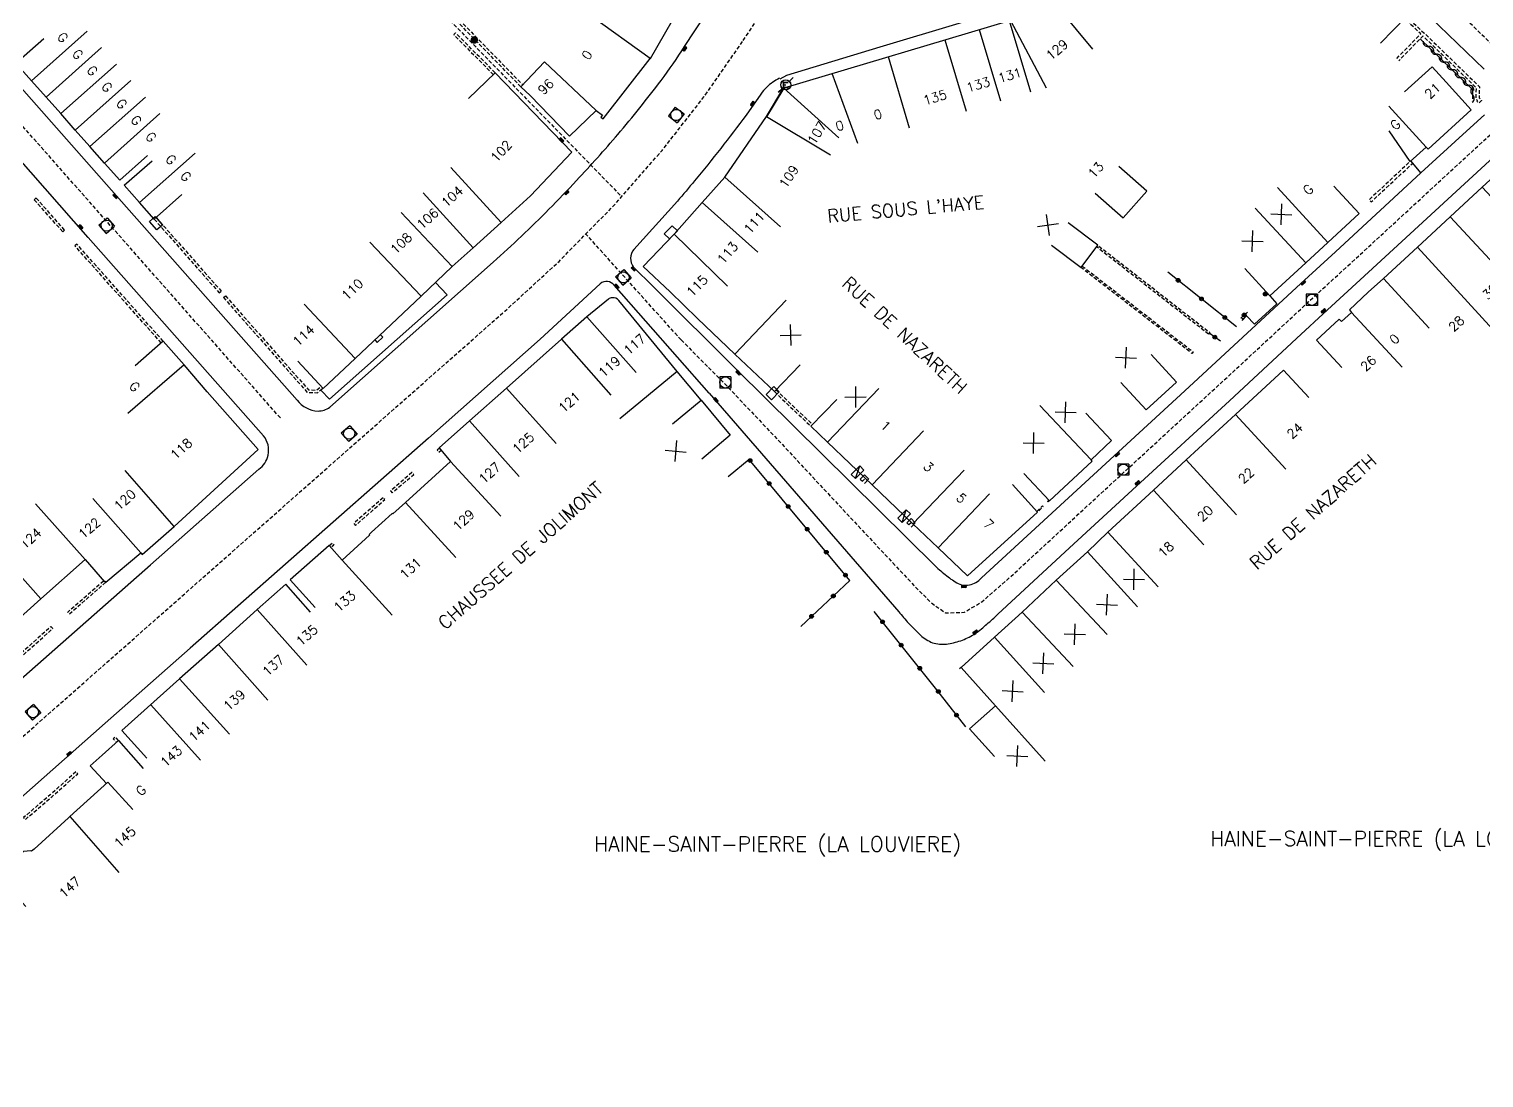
# Model space of a CAD drawing. Header units: millimetres. Extents: x 139000 to 140001, y 128999 to 130000.
# Drawn here: x 139357.2 to 139552.6, y 129231.7 to 129372.5 of the extents above; entities that cross this region are included whole.
import ezdxf
from ezdxf.enums import TextEntityAlignment as Align

# ---------------------------------------------------------------- set-up
doc = ezdxf.new("R2010")
doc.units = ezdxf.units.MM
doc.linetypes.add('DASHED', pattern=[0.75, 0.5, -0.25])
doc.layers.get('0').update_dxf_attribs({"linetype": 'CONTINUOUS'})
for name, color, linetype in [('W0001', 6, 'DASHED'), ('W0008', 7, 'CONTINUOUS'), ('W0017', 7, 'CONTINUOUS'), ('W0100', 7, 'CONTINUOUS'), ('W0112', 1, 'DASHED'), ('W0310', 3, 'CONTINUOUS'), ('W0322', 7, 'CONTINUOUS'), ('W0400', 7, 'CONTINUOUS'), ('W0420', 7, 'CONTINUOUS'), ('W0432', 7, 'CONTINUOUS'), ('W0471', 7, 'CONTINUOUS'), ('W0980', 7, 'CONTINUOUS'), ('W0989', 7, 'CONTINUOUS'), ('W0991', 7, 'CONTINUOUS'), ('W1102', 7, 'CONTINUOUS'), ('W1471', 7, 'CONTINUOUS'), ('W1473', 7, 'CONTINUOUS')]:
    doc.layers.add(name, color=color, linetype=linetype)
doc.styles.get("Standard").update_dxf_attribs({"font": 'romans.shx', "width": 0.85})

# ---------------------------------------------------------------- blocks, each defined once
blk = doc.blocks.new('t310o')
at = {"color": 0, "linetype": 'Continuous'}
for centre, start, end in [((-0.5, 0.38), 216.8699, 323.1304), ((0.5, -0.37), 36.8699, 143.1303)]:
    blk.add_arc(centre, 0.625, start, end, dxfattribs=at)
blk = doc.blocks.new('T471')
for p, q in [((-0.333334, 0.333334), (-0.333334, -0.333334)), ((-0.333334, 0.333334), (0.333334, 0.333334)), ((-0.333334, 0), (0, 0)), ((0.500001, 0.500001), (1.000002, 1.000002)), ((-0.500001, -0.500001), (-1.000002, -1.000002)), ((-0.333334, -0.333334), (0.333334, -0.333334))]:
    blk.add_line(p, q)
blk.add_ellipse((0, 0), major_axis=(0.471405, 0.471405), ratio=1, start_param=5.4977871438, end_param=11.780972451)
blk = doc.blocks.new('T400')
for p, q in [((-0.15, 0.3), (0.15, 0.3)), ((-0.15, -0.25), (-0.15, 0.3)), ((-0.15, 0.15), (0.15, 0.15)), ((-0.15, 0), (0.15, 0)), ((0.15, 0.3), (0.15, -0.25)), ((-0.15, -0.15), (0.15, -0.15)), ((-0.15, -0.25), (-0.15, -0.3)), ((-0.15, -0.3), (0.15, -0.3)), ((0.15, -0.3), (0.15, -0.25))]:
    blk.add_line(p, q)
blk = doc.blocks.new('T420')
for p, q in [((0.75, 0.75), (-0.75, 0.75)), ((-0.75, 0.75), (-0.75, -0.75)), ((0.75, 0.75), (0.75, -0.75)), ((0.75, -0.75), (-0.75, -0.75))]:
    blk.add_line(p, q)
blk.add_ellipse((0, 0), major_axis=(-0.53, 0.53), ratio=1, start_param=3.926991, end_param=10.210176)
blk = doc.blocks.new('T1471')
at = {"color": 0, "linetype": 'Continuous', "flags": 128}
blk.add_lwpolyline([(-0.75, -0.5), (-0.75, 0.5), (0.75, 0.5), (0.75, -0.5), (-0.75, -0.5)], dxfattribs=at)
blk = doc.blocks.new('T1473')
at = {"color": 0, "linetype": 'Continuous', "const_width": 0.5, "flags": 128}
blk.add_lwpolyline([(-0.25, 0, 1), (0.25, 0, 1)], format="xyb", close=True, dxfattribs=at)
blk = doc.blocks.new('T432')
at = {"flags": 128}
for points in [[(-0.4, 2.1), (-0.4, 1.3)], [(-0.39, 2.1), (0.41, 2.1)], [(0.8, 0.8), (-0.8, 0.8)], [(-0.8, 0.8), (-0.8, 0)], [(0.8, 0.8), (-0.8, 0)], [(-0.8, 0), (0.8, 0)], [(-0.4, 1.3), (0.4, 1.3)], [(0, 1.7), (0.4, 1.7)], [(0.4, 1.3), (0.4, 1.7)], [(0.8, 0), (0.8, 0.8)]]:
    blk.add_lwpolyline(points, dxfattribs=at)
blk = doc.blocks.new('t322o')
at = {"color": 0, "linetype": 'Continuous'}
for radius in [0.25, 0.15]:
    blk.add_circle((0, 0), radius, dxfattribs=at)
blk = doc.blocks.new('t991o')
at = {"color": 0, "linetype": 'Continuous'}
for p, q in [((-1, 1), (1, -1)), ((-1, -1), (1, 1))]:
    blk.add_line(p, q, dxfattribs=at)

msp = doc.modelspace()

# ---------------------------------------------------------------- linework, layer by layer
at = {"layer": 'W0001'}
msp.add_line((139453.07, 129370.99), (139457.26, 129377.2), dxfattribs=at)
at = {"layer": 'W0001', "flags": 128}
for points in [[(139390.91, 129320.3), (139293.52, 129430.55)], [(139364.81, 129403.65), (139364.55, 129404.81), (139373.97, 129413.1), (139376.44, 129411.28), (139379.91, 129407.77), (139386.43, 129401.11), (139387.31, 129400.25), (139394.05, 129393.75), (139401.92, 129385.66), (139414.89, 129372.45), (139436.75, 129350.01)], [(139844.07, 129047.19), (139825.15, 129061.62), (139818.81, 129066.5), (139810.28, 129075.48), (139798.9, 129090.61), (139777.81, 129118.72), (139744.76, 129162.77), (139731.75, 129180.12), (139724.34, 129190), (139716.04, 129200.06), (139704.95, 129212.06), (139649.43, 129272), (139622.57, 129301.09), (139601.54, 129323.81), (139573.29, 129351.8), (139554.11, 129370.01), (139524.1, 129398.88), (139520.12, 129404.89)], [(139534.29, 129340.72), (139553.44, 129358.37), (139566.52, 129370.11), (139581.47, 129383.74)], [(139227.86, 129163.69), (139236.8, 129171.76), (139246.61, 129180.55), (139282.05, 129211.85), (139294.61, 129221.33), (139312.96, 129237.36), (139323.16, 129246.43), (139333.22, 129257.13), (139372.09, 129291.42), (139421.07, 129334.65), (139428.35, 129341.33), (139435.95, 129349.09), (139442.18, 129356.22), (139447.81, 129363.41), (139453.08, 129370.98)], [(139444.74, 129330.78), (139431.95, 129345)], [(139444.74, 129330.78), (139450.94, 129324.53), (139458.57, 129316.47), (139467.26, 129307.14), (139476, 129297.82), (139478.26, 129295.53), (139480.25, 129294.11), (139482.78, 129294.2), (139485.13, 129295.61), (139488.92, 129298.91), (139498.08, 129307.36), (139508.32, 129316.79), (139517.64, 129325.36), (139524.21, 129331.44), (139529.54, 129336.38), (139532.29, 129338.9), (139534.29, 129340.72)]]:
    msp.add_lwpolyline(points, dxfattribs=at)
at = {"layer": 'W0008', "flags": 128}
for points in [[(139300.54, 129427.6), (139319.58, 129406.04), (139343.34, 129379.11), (139369.59, 129349.35), (139393.16, 129322.69, 0.223189), (139395.97, 129321.23, 0.15737), (139397.54, 129321.75), (139419.49, 129341.22, 0.015341), (139426.98, 129348.32, 0.007979), (139430.69, 129352.19, 0.013093), (139436.24, 129358.38, 0.014613), (139442.04, 129365.62, 0.018192), (139445.21, 129370.16), (139448.05, 129374.53)], [(139552.6, 129367.12), (139546.56, 129372.97), (139536.28, 129382.89), (139520.92, 129397.77, 0.057017), (139520.15, 129398.36, 0.053702), (139519.21, 129398.8, 0.079722), (139518.45, 129398.93, 0.067536), (139517.56, 129398.81, 0.035813), (139516.55, 129398.47, 0.071567), (139516.1, 129398.19), (139507.14, 129390.8), (139496.51, 129381.92, -0.010455), (139495.57, 129381.17, -0.003244), (139492.47, 129378.82, -0.010633), (139490.62, 129377.5, -0.009615), (139488.52, 129376.12, -0.02702), (139487.8, 129375.72, -0.001697), (139486.58, 129375.14, -0.001697)], [(139346.21, 129276.6), (139373.46, 129300.56), (139388.02, 129313.4, 0.187186), (139389.27, 129315.29, 0.226708), (139388.65, 129317.91), (139365.11, 129344.55), (139344.17, 129368.28)], [(139457.94, 129365.92, 0.079488), (139456.24, 129364.72, 0.047419), (139455.43, 129363.78), (139453.46, 129360.95, -0.013669), (139446.53, 129352.13, -0.004305), (139444.25, 129349.43), (139438.39, 129342.94, 0.167123), (139437.95, 129341.76, 0.16553), (139438.32, 129340.57), (139440.98, 129337.95)], [(139532.65, 129342.61), (139544.1, 129353.22), (139549.74, 129358.36), (139552.62, 129361.02, 0.042408)], [(139641.13, 129276.61), (139614.33, 129305.54), (139602.97, 129317.83, 0.001185), (139602.43, 129318.42, 0.000292), (139600.21, 129320.79, 0.000584), (139599.31, 129321.75, 0.000298), (139597.54, 129323.63, 0.002158), (139595.83, 129325.43, 0.005637), (139595.17, 129326.11, 0.001589), (139594.4, 129326.87, 0.000607), (139592.38, 129328.86), (139583.44, 129337.63), (139574.26, 129346.66), (139562.41, 129358.15), (139562.55, 129358.29), (139561.01, 129359.66), (139560.86, 129359.53, 0.054465), (139560.32, 129359.77, 0.076338), (139559.9, 129359.85, 0.039192), (139559.11, 129359.8, 0.093697), (139558.79, 129359.69, 0.027541), (139558.24, 129359.34, 0.03041), (139557.78, 129358.96), (139535.93, 129338.83)], [(139448.5, 129323.61), (139435.74, 129338.14, 0.189803), (139434.87, 129338.61, 0.199931), (139433.88, 129338.33), (139425.82, 129330.88), (139410.83, 129317.6), (139378.8, 129289.4), (139367.4, 129279.31), (139338.46, 129253.76), (139294.27, 129214.69, 0.17177), (139293.7, 129212.81, 0.152308), (139294.3, 129211.17)]]:
    msp.add_lwpolyline(points, format="xyb", dxfattribs=at)
at = {"layer": 'W0008'}
msp.add_lwpolyline([(139486.65, 129375.05), (139486.21, 129374.82), (139483.65, 129373.79), (139482.04, 129373.28), (139471.44, 129370.08), (139458.89, 129366.28), (139457.99, 129365.8)], dxfattribs=at)
at = {"layer": 'W0008', "flags": 128}
for points in [[(139544.1, 129353.22), (139543.03, 129354.53)], [(139440.98, 129337.95), (139452.27, 129326.72), (139478.84, 129300.44), (139479.03, 129300.26), (139479.23, 129300.09), (139479.42, 129299.92), (139479.62, 129299.75), (139479.82, 129299.59), (139480.02, 129299.42), (139480.22, 129299.26), (139480.43, 129299.1), (139480.61, 129298.96), (139480.8, 129298.81), (139480.98, 129298.67), (139481.17, 129298.54), (139481.36, 129298.41), (139481.56, 129298.28), (139481.76, 129298.17), (139481.96, 129298.05), (139482.17, 129297.96), (139482.39, 129297.89), (139482.66, 129297.85), (139482.93, 129297.84), (139483.21, 129297.86), (139483.48, 129297.9), (139483.7, 129297.95), (139483.92, 129298.01), (139484.13, 129298.1), (139484.33, 129298.2), (139484.54, 129298.33), (139484.74, 129298.47), (139484.92, 129298.63), (139485.1, 129298.81), (139502.9, 129315.23), (139512.39, 129323.95), (139527.97, 129338.36), (139532.65, 129342.61)], [(139411.74, 129338.49), (139413.32, 129336.82), (139397.52, 129322.8), (139396.4, 129323.99)], [(139448.5, 129323.61), (139449.08, 129322.95), (139473.97, 129294.28), (139474.13, 129294.08), (139474.29, 129293.89), (139474.45, 129293.69), (139474.62, 129293.5), (139474.79, 129293.31), (139474.95, 129293.12), (139475.12, 129292.93), (139475.29, 129292.75), (139475.47, 129292.56), (139475.64, 129292.38), (139475.82, 129292.19), (139475.99, 129292.01), (139476.17, 129291.83), (139476.34, 129291.65), (139476.52, 129291.47), (139476.69, 129291.3), (139476.88, 129291.13), (139477.06, 129290.96), (139477.26, 129290.81), (139477.46, 129290.66), (139477.66, 129290.53), (139477.87, 129290.41), (139478.08, 129290.31), (139478.29, 129290.21), (139478.52, 129290.12), (139478.74, 129290.05), (139478.97, 129290), (139479.2, 129289.96), (139479.43, 129289.93), (139479.66, 129289.92), (139479.89, 129289.91), (139480.13, 129289.92), (139480.37, 129289.94), (139480.62, 129289.97), (139480.86, 129290.01), (139481.1, 129290.06), (139481.34, 129290.11), (139481.58, 129290.17), (139481.82, 129290.24), (139482.05, 129290.31), (139482.29, 129290.39), (139482.52, 129290.47), (139482.76, 129290.56), (139482.99, 129290.66), (139483.21, 129290.76), (139483.44, 129290.87), (139483.66, 129290.98), (139483.88, 129291.11), (139484.09, 129291.23), (139484.3, 129291.37), (139484.49, 129291.51), (139484.69, 129291.66), (139484.87, 129291.82), (139485.06, 129291.97), (139485.25, 129292.13), (139485.43, 129292.29), (139485.62, 129292.45), (139485.81, 129292.61), (139485.99, 129292.77), (139486.18, 129292.94), (139486.36, 129293.1), (139486.54, 129293.26), (139486.72, 129293.43), (139486.9, 129293.6), (139487.08, 129293.77), (139487.26, 129293.94), (139496.89, 129302.86), (139505.89, 129311.15), (139518.41, 129322.61), (139527.39, 129330.96), (139531.55, 129334.82), (139535.93, 129338.83)], [(139403.59, 129330.77), (139403.92, 129330.41), (139404.68, 129331.13), (139404.34, 129331.48)]]:
    msp.add_lwpolyline(points, dxfattribs=at)
at = {"layer": 'W0017', "flags": 128}
msp.add_lwpolyline([(139523.82, 129336.68), (139524.74, 129335.62), (139521.75, 129332.91), (139520.68, 129334), (139520.07, 129333.4)], dxfattribs=at)
at = {"layer": 'W0100', "flags": 128}
for points in [[(139538.69, 129370.65), (139542.18, 129374.23), (139534.01, 129382.2), (139530.52, 129378.62)], [(139426.39, 129368.14), (139423.22, 129364.78), (139424.48, 129363.59), (139429.75, 129358.12), (139433.35, 129361.59), (139434.17, 129360.97), (139433.96, 129360.69), (139434.27, 129360.46), (139440.6, 129368.58), (139440.64, 129368.56), (139443.53, 129373.63)], [(139373.07, 129355.54), (139369.34, 129352.21), (139367.27, 129354.53), (139365.33, 129356.74), (139363.37, 129358.96), (139361.41, 129361.17), (139359.44, 129363.38), (139357.47, 129365.59), (139355.4, 129367.95), (139359.16, 129371.25)], [(139541.9, 129364.11), (139545.6, 129367.47), (139547.51, 129365.38), (139550.87, 129361.68), (139545.06, 129356.38), (139544.79, 129356.68), (139542.66, 129354.73), (139539.83, 129358.85)], [(139416.16, 129363.18), (139419.77, 129366.64), (139430.04, 129355.97), (139424.5, 129350.12), (139420.56, 129346.55), (139416.81, 129343.13), (139414, 129340.63), (139409.81, 129336.66), (139400.97, 129328.28), (139396.68, 129324.26), (139393.26, 129327.91)], [(139443.27, 129337.22), (139439.62, 129340.64), (139443.82, 129344.96), (139447.58, 129349.24), (139450.62, 129352.64), (139456.2, 129360.79), (139458.54, 129364.69)], [(139545.21, 129332.34), (139539.07, 129339.02), (139543.63, 129343.22), (139548.03, 129347.32), (139552.31, 129351.29), (139556.72, 129355.33), (139560.41, 129358.73), (139571.89, 129347.73), (139565.6, 129341.17)], [(139377.7, 129350.31), (139373.97, 129346.99), (139371.99, 129349.22), (139369.95, 129351.54), (139373.7, 129354.84)], [(139500.36, 129350.49), (139504.11, 129347.18), (139507.27, 129350.76), (139503.52, 129354.07)], [(139532.41, 129351.42), (139535.8, 129347.75), (139531.61, 129343.88)], [(139494.47, 129343.52), (139498.45, 129340.49), (139500.72, 129343.48), (139496.74, 129346.5)], [(139531.61, 129343.88), (139528.64, 129341.13), (139523.82, 129336.68), (139520.43, 129340.35)], [(139443.27, 129337.22), (139446.92, 129333.66), (139451.97, 129328.87), (139457.27, 129323.83), (139460.71, 129327.45)], [(139537.03, 129337.19), (139534.5, 129334.82), (139534.79, 129334.46), (139533.45, 129333.23), (139533.14, 129333.57), (139530.08, 129330.75), (139533.48, 129327.08)], [(139333.83, 129275.53), (139337.06, 129271.71), (139343.78, 129277.38), (139351.47, 129284.11), (139355.28, 129287.51), (139355.2, 129287.6), (139355.33, 129287.72), (139352.76, 129290.65), (139358.74, 129296.02), (139364.68, 129301.31), (139367.31, 129298.31), (139367.36, 129298.36), (139367.46, 129298.24), (139372.15, 129302.17), (139372.33, 129301.96), (139376.64, 129305.74), (139387.95, 129316.08), (139381.1, 129323.81), (139377.99, 129327.41), (139375.17, 129330.61), (139371.42, 129327.31)], [(139503.81, 129325.04), (139507.2, 129321.37), (139511.27, 129325.12), (139507.88, 129328.8)], [(139529.03, 129323.04), (139525.64, 129326.71), (139519.18, 129320.76), (139512.57, 129314.67), (139508.17, 129310.61), (139502.03, 129304.97), (139499.3, 129302.32), (139495.12, 129298.5), (139490.55, 129294.22), (139486.84, 129290.84), (139482.33, 129286.78), (139486.94, 129281.66), (139483.49, 129278.56), (139486.84, 129274.84)], [(139447.41, 129322.68), (139451.34, 129317.97), (139447.5, 129314.77)], [(139465.65, 129322.78), (139462.16, 129319.2), (139464.39, 129317.03), (139470.39, 129311.31), (139475.87, 129306.06), (139479.24, 129302.86), (139483.2, 129299.08), (139492.6, 129307.66), (139489.23, 129311.35)], [(139490.79, 129312.84), (139494.2, 129309.18), (139499.93, 129314.51), (139499.81, 129314.69), (139502.55, 129317.28), (139499.11, 129320.92)], [(139394.98, 129294.24), (139391.66, 129297.98), (139387.81, 129294.56), (139382.6, 129289.88), (139377.38, 129285.26), (139369.63, 129278.32), (139372.97, 129274.6)], [(139367.54, 129271.21), (139365.38, 129273.6), (139366.98, 129275.02), (139369.18, 129276.97), (139372.5, 129273.24)], [(139371.12, 129267.71), (139367.76, 129271.41), (139362.64, 129266.76), (139362.47, 129266.61), (139357.83, 129262.39), (139357.5, 129262.1), (139357.42, 129262.17), (139356.43, 129262.08), (139355.08, 129260.87), (139354.88, 129259.9), (139354.94, 129259.82), (139353.59, 129258.6), (139353.38, 129258.41), (139356.72, 129254.69)]]:
    msp.add_lwpolyline(points, dxfattribs=at)
at = {"layer": 'W0100'}
msp.add_lwpolyline([(139488.85, 129373.62), (139458.52, 129364.6), (139456.19, 129360.72)], dxfattribs=at)
at = {"layer": 'W0100', "flags": 128}
msp.add_lwpolyline([(139443.56, 129319.49), (139447.41, 129322.68), (139444.21, 129326.53), (139436.38, 129336.05, 0.263845), (139435.46, 129336.45, 0.129583), (139434.98, 129336.26), (139432.09, 129333.88), (139428.68, 129330.87), (139421.3, 129324.32), (139416.32, 129319.89), (139412.26, 129316.27), (139413.76, 129314.47), (139407.74, 129308.95), (139406.03, 129307.41), (139405.95, 129307.48), (139403.15, 129304.94), (139402.82, 129304.64), (139402.9, 129304.56), (139399.22, 129301.21), (139397.46, 129303.18), (139392.22, 129298.55), (139395.58, 129294.85)], format="xyb", dxfattribs=at)
at = {"layer": 'W0112', "flags": 128}
for points in [[(139423.22, 129364.78), (139402.33, 129386.2), (139402.58, 129386.45), (139423.46, 129365.03)], [(139540.85, 129368.55), (139544.08, 129371.86), (139542.56, 129373.3), (139542.84, 129373.59), (139544.5, 129372.01), (139551.96, 129364.78), (139551.91, 129363.28), (139552.25, 129362.95), (139551.88, 129362.58), (139551.59, 129362.86), (139551.68, 129362.95), (139551.51, 129363.11), (139551.56, 129364.61), (139544.37, 129371.59), (139541.14, 129368.27)], [(139419.77, 129366.64), (139414.45, 129372.02), (139414.21, 129371.78), (139419.51, 129366.4)], [(139358.11, 129349.84), (139357.85, 129349.61)], [(139361.68, 129345.3), (139357.85, 129349.61)], [(139361.94, 129345.53), (139358.11, 129349.84)], [(139373.97, 129346.99), (139382.7, 129337.1)], [(139374.23, 129347.22), (139382.97, 129337.33)], [(139361.94, 129345.53), (139361.68, 129345.3)], [(139363.58, 129343.64), (139363.32, 129343.41)], [(139374.91, 129330.38), (139363.32, 129343.41)], [(139375.17, 129330.61), (139363.58, 129343.64)], [(139382.7, 129337.1), (139382.97, 129337.33)], [(139383.26, 129336.48), (139383.53, 129336.71)], [(139383.26, 129336.48), (139394.52, 129323.73), (139395.89, 129323.69), (139396.64, 129324.31)], [(139383.53, 129336.71), (139394.69, 129324.08), (139395.77, 129324.04), (139396.4, 129324.56)], [(139457.26, 129323.83), (139462.16, 129319.19)], [(139457.48, 129324.06), (139462.38, 129319.42)], [(139412.29, 129316.23), (139411.97, 129315.96), (139412.19, 129315.69), (139412.51, 129315.96)], [(139494.2, 129309.18), (139494, 129309.02), (139493.95, 129309.1), (139494.14, 129309.25)], [(139492.52, 129307.75), (139493.28, 129308.5), (139493.36, 129308.41), (139492.6, 129307.66)], [(139397.46, 129303.18), (139397.89, 129303.5), (139398.1, 129303.22), (139397.7, 129302.92)], [(139367.46, 129298.24), (139362.58, 129293.95), (139362.35, 129294.22), (139367.18, 129298.46)], [(139355.28, 129287.51), (139360.34, 129292.01), (139360.1, 129292.28), (139355.18, 129287.89)], [(139482.33, 129286.78), (139482.13, 129286.59)], [(139369.18, 129276.97), (139368.73, 129277.46), (139368.47, 129277.22), (139368.91, 129276.74)]]:
    msp.add_lwpolyline(points, dxfattribs=at)
for points in [[(139543.03, 129354.53), (139542.75, 129354.82), (139537.14, 129349.6), (139537.41, 129349.31)], [(139515.57, 129331.55), (139500.55, 129343.26), (139500.72, 129343.48), (139515.75, 129331.77)], [(139498.61, 129340.7), (139513.51, 129329.18), (139513.35, 129328.97), (139498.45, 129340.49)], [(139408.59, 129312.97), (139405.72, 129310.51), (139405.94, 129310.25), (139408.82, 129312.7)], [(139404.71, 129309.59), (139400.77, 129306.14), (139401.01, 129305.87), (139404.94, 129309.33)], [(139363.46, 129272.78), (139359.99, 129269.69), (139356.41, 129266.63), (139356.63, 129266.36), (139360.22, 129269.43), (139363.7, 129272.52)]]:
    msp.add_lwpolyline(points, close=True, dxfattribs=at)
at = {"layer": 'W0310', "flags": 128}
msp.add_lwpolyline([(139544.02, 129371.23), (139551.05, 129364.41), (139551.01, 129363.15), (139551.01, 129363.15)], dxfattribs=at)
at = {"layer": 'W0322', "flags": 128}
for points in [[(139519.32, 129332.55), (139510.11, 129339.89)], [(139539.07, 129339.02), (139537.03, 129337.19)], [(139523.06, 129336.81), (139523.33, 129337.07)], [(139520.07, 129333.4), (139520.26, 129333.59), (139519.92, 129333.72), (139520.81, 129334.51)], [(139517.16, 129330.62), (139515.68, 129331.68)], [(139460.8, 129292.29), (139467.41, 129298.47), (139453.89, 129314.7), (139451.07, 129312.39)], [(139482.97, 129278.82), (139479.09, 129283.81), (139470.68, 129294.32)]]:
    msp.add_lwpolyline(points, dxfattribs=at)
at = {"layer": 'W1102'}
for p, q in [((139491.7, 129364.03), (139488.85, 129373.62)), ((139487.66, 129362.83), (139484.81, 129372.41)), ((139483.07, 129361.47), (139480.22, 129371.05)), ((139475.43, 129359.2), (139472.58, 129368.78)), ((139468.45, 129357.14), (139465.04, 129366.54)), ((139465.94, 129357.9), (139458.52, 129364.6))]:
    msp.add_line(p, q, dxfattribs=at)
at = {"layer": 'W1102', "flags": 128}
for points in [[(139493.62, 129377.53), (139500, 129369.84)], [(139440.6, 129368.58), (139432.46, 129374.39)], [(139488.98, 129373.66), (139493.77, 129364.64)], [(139357.47, 129365.59), (139364.95, 129372.23)], [(139359.44, 129363.38), (139366.89, 129370.05)], [(139361.41, 129361.17), (139368.9, 129367.8)], [(139433.35, 129361.59), (139426.39, 129368.14)], [(139363.37, 129358.96), (139370.85, 129365.6)], [(139365.33, 129356.74), (139372.82, 129363.36)], [(139544.79, 129356.68), (139539.78, 129362.18)], [(139367.27, 129354.53), (139374.72, 129361.19)], [(139456.2, 129360.79), (139464.78, 129355.64)], [(139371.99, 129349.22), (139379.46, 129355.86)], [(139420.56, 129346.55), (139413.82, 129353.94)], [(139450.62, 129352.64), (139458.08, 129345.98)], [(139416.81, 129343.13), (139410.07, 129350.52)], [(139531.61, 129343.88), (139524.83, 129351.23)], [(139552.31, 129351.29), (139563.51, 129339.29)], [(139414, 129340.63), (139407.13, 129347.89)], [(139447.58, 129349.24), (139455.04, 129342.58)], [(139528.64, 129341.13), (139521.85, 129348.47)], [(139548.03, 129347.32), (139559.21, 129335.28)], [(139409.81, 129336.66), (139402.93, 129343.92)], [(139443.82, 129344.96), (139450.98, 129337.98)], [(139543.63, 129343.22), (139554.75, 129331.12)], [(139451.97, 129328.87), (139458.86, 129336.12)], [(139400.97, 129328.28), (139394.13, 129335.57)], [(139534.79, 129334.46), (139541.58, 129327.12)], [(139432.09, 129333.88), (139438.71, 129326.39)], [(139428.68, 129330.87), (139435.3, 129323.38)], [(139377.99, 129327.41), (139370.42, 129320.88)], [(139444.21, 129326.53), (139436.49, 129320.18)], [(139421.3, 129324.32), (139427.95, 129316.85)], [(139464.39, 129317.03), (139471.29, 129324.27)], [(139499.81, 129314.69), (139492.93, 129321.96)], [(139519.18, 129320.76), (139525.96, 129313.4)], [(139416.32, 129319.89), (139422.97, 129312.42)], [(139470.39, 129311.31), (139477.29, 129318.55)], [(139413.76, 129314.47), (139420.51, 129307.09)], [(139512.57, 129314.67), (139519.35, 129307.31)], [(139376.64, 129305.74), (139370.05, 129313.26)], [(139475.87, 129306.06), (139482.77, 129313.3)], [(139508.17, 129310.61), (139514.94, 129303.25)], [(139364.68, 129301.31), (139358.04, 129308.78)], [(139372.15, 129302.17), (139365.74, 129309.48)], [(139407.74, 129308.95), (139414.49, 129301.58)], [(139479.24, 129302.86), (139486.14, 129310.09)], [(139502.03, 129304.97), (139508.8, 129297.61)], [(139358.74, 129296.02), (139352.08, 129303.48)], [(139399.22, 129301.21), (139405.94, 129293.81)], [(139499.3, 129302.32), (139506.05, 129294.94)], [(139495.12, 129298.5), (139501.96, 129291.2)], [(139387.81, 129294.56), (139394.45, 129287.08)], [(139490.55, 129294.22), (139497.39, 129286.92)], [(139382.6, 129289.88), (139389.22, 129282.38)], [(139486.84, 129290.84), (139493.56, 129283.44)], [(139377.38, 129285.26), (139384.06, 129277.82)], [(139373.51, 129281.79), (139380.18, 129274.34)], [(139486.94, 129281.66), (139493.63, 129274.23)], [(139362.64, 129266.76), (139369.23, 129259.24)]]:
    msp.add_lwpolyline(points, dxfattribs=at)

# ---------------------------------------------------------------- block references
at = {"layer": 'W0310'}
for p, rotation in [((139545.1, 129370.18), 315.8822779246964), ((139546.17, 129369.14), 315.8822779246964), ((139547.25, 129368.09), 315.8822779246964), ((139548.33, 129367.05), 315.8822779246964), ((139549.4, 129366.01), 315.8822779246964), ((139550.48, 129364.96), 315.8822779246964), ((139551.03, 129363.7), 268.1265418656784)]:
    msp.add_blockref('t310o', p, dxfattribs=dict(at, rotation=rotation))
at = {"layer": 'W0322'}
for p, rotation in [((139511.5, 129338.78), 141.4156945745425), ((139514.62, 129336.29), 141.4156945745425), ((139517.75, 129333.79), 141.4156945745425), ((139454, 129314.57), 129.8011367194804), ((139456.56, 129311.49), 129.8011367194804), ((139459.12, 129308.42), 129.8011367194804), ((139461.68, 129305.35), 129.8011367194804), ((139464.24, 129302.27), 129.8011367194804), ((139466.8, 129299.2), 129.8011367194804), ((139465.18, 129296.39), 43.0720233402357), ((139462.26, 129293.66), 43.0720233402357), ((139471.79, 129292.93), 128.6627783204864), ((139474.29, 129289.8), 128.6627783204864), ((139476.79, 129286.68), 128.6627783204864), ((139479.29, 129283.55), 127.8560134178807), ((139481.74, 129280.39), 127.8560134178807)]:
    msp.add_blockref('t322o', p, dxfattribs=dict(at, rotation=rotation))
for p in [(139523.2, 129336.94), (139520.36, 129334.12), (139516.42, 129331.15)]:
    msp.add_blockref('t322o', p, dxfattribs=at)
at = {"layer": 'W0400'}
for p, rotation in [((139445.2, 129369.87), 146.9593641690056), ((139454.35, 129362.5), 325.0740350754253), ((139428.66, 129357.62), 223.9116179754029), ((139368.74, 129350.09), 41.40306846049034), ((139429.36, 129350.56), 136.3648172022298), ((139364.09, 129345.93), 221.5271968664643), ((139438.34, 129340.34), 45.46188359678813), ((139436.11, 129337.95), 221.3049218179607), ((139528.29, 129338.45), 312.2860325429903), ((139531.02, 129334.69), 132.844152058232), ((139452.41, 129326.38), 225.3040593833416), ((139449.41, 129322.74), 40.958679663522), ((139503.31, 129315.38), 312.6071580977842), ((139506.03, 129311.58), 132.506284462657), ((139482.7, 129297.66), 268.300800187675), ((139484.24, 129291.55), 125.8856542327494), ((139362.54, 129275.21), 311.4454266793806)]:
    msp.add_blockref('T400', p, dxfattribs=dict(at, rotation=rotation))
at = {"layer": 'W0420'}
for p, rotation in [((139444.09, 129360.99), 52.10963188632536), ((139367.58, 129346.12), 131.4727887365151), ((139436.99, 129339.17), 131.3049218179607), ((139400.16, 129318.19), 41.56999314395612), ((139357.68, 129280.78), 41.30870979638385)]:
    msp.add_blockref('T420', p, dxfattribs=dict(at, rotation=rotation))
for p in [(139529.46, 129336.17), (139450.67, 129325.07), (139504.14, 129313.36)]:
    msp.add_blockref('T420', p, dxfattribs=at)
at = {"layer": 'W0432'}
for p, rotation in [((139468.16, 129313.28), 225.3040593829343), ((139474.41, 129307.41), 225.3040593832958)]:
    msp.add_blockref('T432', p, dxfattribs=dict(at, rotation=rotation))
at = {"layer": 'W0471'}
for p in [(139458.79, 129365.04), (139458.8, 129365.02)]:
    msp.add_blockref('T471', p, dxfattribs=at)
at = {"layer": 'W0991'}
for p, rotation in [((139525.37, 129347.64), 42.82642895180203), ((139494.02, 129346.22), 52.7515651565969), ((139521.48, 129344.04), 42.77539768521525), ((139459.44, 129331.42), 316.4331463086924), ((139504.49, 129328.39), 42.73250958738644), ((139468.16, 129323.13), 315.7831127470639), ((139496.37, 129321.07), 43.39974261954182), ((139492.1, 129316.93), 44.52500164648297), ((139444, 129315.84), 309.8498152660084), ((139505.55, 129298.63), 44.21667056953524), ((139501.93, 129295.24), 42.413477515171), ((139497.62, 129291.25), 43.12396081097136), ((139493.4, 129287.35), 42.24088346302168), ((139489.27, 129283.61), 42.03304162708792), ((139489.9, 129274.91), 42.03304162693964)]:
    msp.add_blockref('t991o', p, dxfattribs=dict(at, rotation=rotation))
at = {"layer": 'W1471'}
for p, rotation in [((139374.2, 129346.44), 311.4858416431576), ((139443.36, 129345.22), 225.7353987387354), ((139457.04, 129323.63), 225.3040593829965)]:
    msp.add_blockref('T1471', p, dxfattribs=dict(at, rotation=rotation))
at = {"layer": 'W1473'}
msp.add_blockref('T1473', (139416.95, 129371.05), dxfattribs=at)

# ---------------------------------------------------------------- texts
at = {"layer": 'W0980'}
for p in [(139457.69, 129262.95), (139540.43, 129263.67)]:
    msp.add_text('HAINE-SAINT-PIERRE (LA LOUVIERE)', height=2, dxfattribs=at).set_placement(p, align=Align.MIDDLE)
at = {"layer": 'W0989'}
for s, rotation, p in [("RUE SOUS L'HAYE", 5.1234, (139474.91, 129348.35)), ('RUE DE NAZARETH', 317.147, (139474.77, 129331.42)), ('RUE DE NAZARETH', 41.7747, (139529.6, 129307.71)), ('CHAUSSEE DE JOLIMONT', 41.3682, (139423.17, 129301.84))]:
    msp.add_text(s, height=1.75, rotation=rotation, dxfattribs=at).set_placement(p, align=Align.MIDDLE)
at = {"layer": 'W0991'}
for s, rotation, p in [('G', 311.2454, (139361.69, 129371.39)), ('G', 311.6296, (139363.69, 129369.13)), ('0', 52.0627, (139432.09, 129369.04)), ('129', 39.7754, (139495.21, 129369.75)), ('G', 311.8329, (139365.65, 129366.93)), ('131', 16.5501, (139488.88, 129366.32)), ('G', 311.5343, (139367.62, 129364.72)), ('96', 43.9414, (139426.57, 129364.78)), ('133', 16.5541, (139484.64, 129365.06)), ('135', 16.5527, (139478.83, 129363.34)), ('21', 42.342, (139545.67, 129364.24)), ('G', 311.4675, (139369.6, 129362.48)), ('0', 16.5515, (139471.16, 129361.06)), ('G', 311.1457, (139371.55, 129360.26)), ('107', 59.0312, (139462.99, 129358.59)), ('0', 16.5512, (139466.04, 129359.54)), ('G', 42.342, (139540.67, 129359.68)), ('G', 311.813, (139373.54, 129358.02)), ('102', 46.5497, (139420.57, 129356.14)), ('G', 311.2773, (139376.22, 129355)), ('109', 55.5559, (139459.2, 129352.73)), ('13', 48.5513, (139500.44, 129353.6)), ('G', 311.6008, (139378.22, 129352.74)), ('G', 42.7043, (139528.96, 129350.96)), ('104', 42.3672, (139413.98, 129350.03)), ('106', 41.7146, (139410.69, 129347.06)), ('111', 48.2471, (139454.56, 129346.53)), ('108', 43.4125, (139407.13, 129343.76)), ('113', 48.7598, (139450.98, 129342.47)), ('110', 43.4796, (139400.58, 129337.56)), ('115', 45.7354, (139446.88, 129338.05)), ('30', 42.8713, (139553.43, 129337.26)), ('114', 43.1783, (139394.03, 129331.37)), ('28', 42.8713, (139548.86, 129332.97)), ('117', 41.4423, (139438.48, 129330.18)), ('0', 43.0015, (139540.54, 129330.89)), ('119', 41.4423, (139435.1, 129327.19)), ('26', 42.7304, (139537.04, 129327.64)), ('G', 311.403, (139371.34, 129324.51)), ('121', 41.5738, (139429.72, 129322.43)), ('1', 316.3577, (139472.22, 129319.24)), ('24', 42.7031, (139527.16, 129318.59)), ('118', 42.123, (139377.61, 129316.16)), ('125', 41.6693, (139423.54, 129316.94)), ('127', 41.6685, (139419.02, 129312.92)), ('3', 316.2476, (139477.97, 129313.74)), ('22', 42.6517, (139520.62, 129312.56)), ('120', 42.123, (139370.02, 129309.31)), ('5', 316.4253, (139482.38, 129309.53)), ('122', 40.043, (139365.25, 129305.51)), ('129', 42.329, (139415.52, 129306.59)), ('7', 316.3524, (139486.05, 129306.03)), ('20', 42.6476, (139515.11, 129307.49)), ('124', 41.7828, (139357.34, 129304.13)), ('18', 42.5816, (139509.84, 129302.64)), ('131', 42.329, (139408.39, 129300.1)), ('133', 41.3988, (139399.55, 129295.68)), ('135', 41.5977, (139394.47, 129291.11)), ('137', 41.9545, (139389.95, 129287.06)), ('139', 41.4507, (139384.73, 129282.41)), ('141', 41.8683, (139380.05, 129278.25)), ('143', 41.8683, (139376.26, 129274.86)), ('G', 41.6438, (139372.19, 129270.28)), ('145', 42.2239, (139370.03, 129264.01)), ('147', 42.2298, (139362.63, 129257.29))]:
    msp.add_text(s, height=1.25, rotation=rotation, dxfattribs=at).set_placement(p, align=Align.MIDDLE)

doc.saveas('drawing.dxf')
